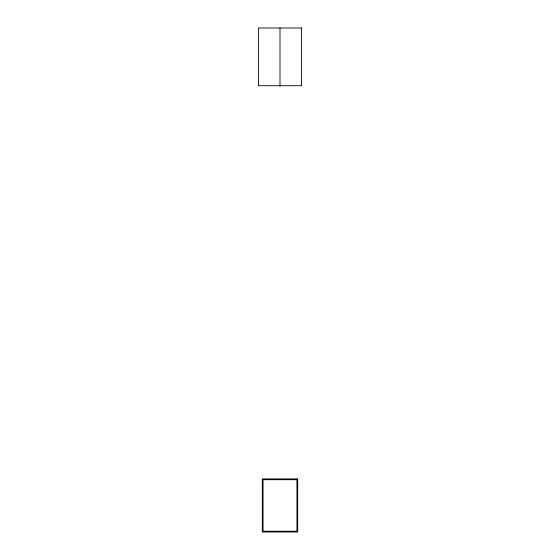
<?xml version="1.0" encoding="UTF-8"?>
<svg xmlns="http://www.w3.org/2000/svg" width="560" height="560" viewBox="0 0 560 560"><rect width="100%" height="100%" fill="white"/><g stroke="black" fill="none" stroke-linecap="round" stroke-linejoin="round"><path stroke-width="0.84" d="M280 28L280 85.722M301.574 28L258.426 28L258.426 85.722L301.574 85.722L301.574 28M297.71 478.919L262.29 478.919L262.29 532L297.71 532L297.71 478.919M296.933 479.689L263.067 479.689L263.067 531.23L296.933 531.23L296.933 479.689"/></g></svg>
